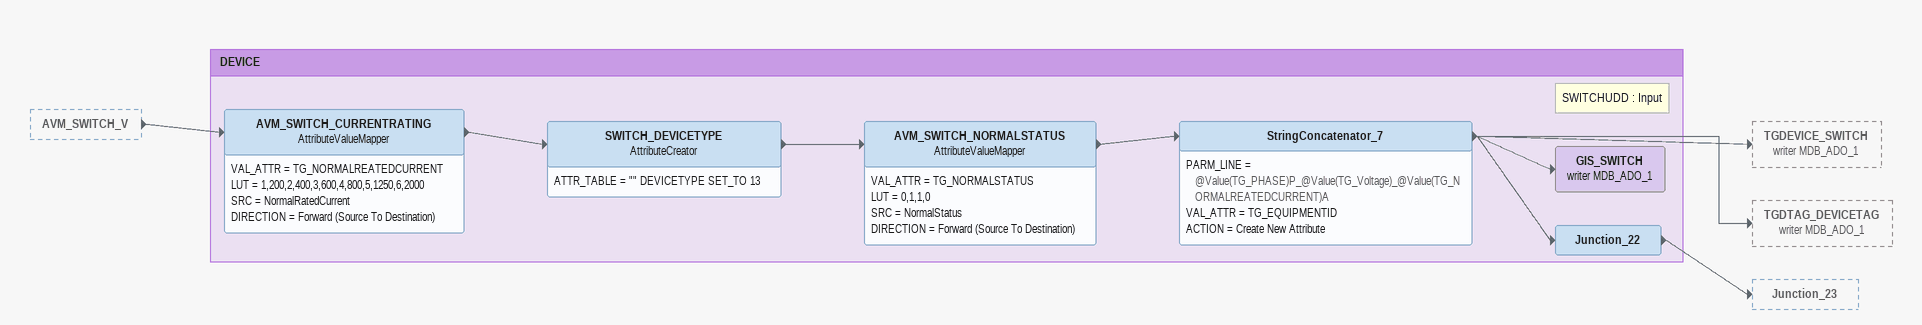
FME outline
AVM_SWITCH_V [outside]
    -> AVM_SWITCH_CURRENTRATING

Bookmark: DEVICE
AVM_SWITCH_CURRENTRATING: AttributeValueMapper
    VAL_ATTR = TG_NORMALREATEDCURRENT
    LUT = 1,200,2,400,3,600,4,800,5,1250,6,2000
    SRC = NormalRatedCurrent
    DIRECTION = Forward (Source To Destination)
    -> SWITCH_DEVICETYPE
SWITCH_DEVICETYPE: AttributeCreator
    ATTR_TABLE = "" DEVICETYPE SET_TO 13
    -> AVM_SWITCH_NORMALSTATUS
AVM_SWITCH_NORMALSTATUS: AttributeValueMapper
    VAL_ATTR = TG_NORMALSTATUS
    LUT = 0,1,1,0
    SRC = NormalStatus
    DIRECTION = Forward (Source To Destination)
    -> StringConcatenator_7
StringConcatenator_7
    PARM_LINE = @Value(TG_PHASE)P_@Value(TG_Voltage)_@Value(TG_NORMALREATEDCURRENT)A
    VAL_ATTR = TG_EQUIPMENTID
    ACTION = Create New Attribute
    -> TGDEVICE_SWITCH (writer MDB_ADO_1)
    -> TGDTAG_DEVICETAG (writer MDB_ADO_1)
    -> GIS_SWITCH (writer MDB_ADO_1)
    -> Junction_22
GIS_SWITCH (writer MDB_ADO_1)
Note: SWITCHUDD : Input
Junction_22
    -> Junction_23
